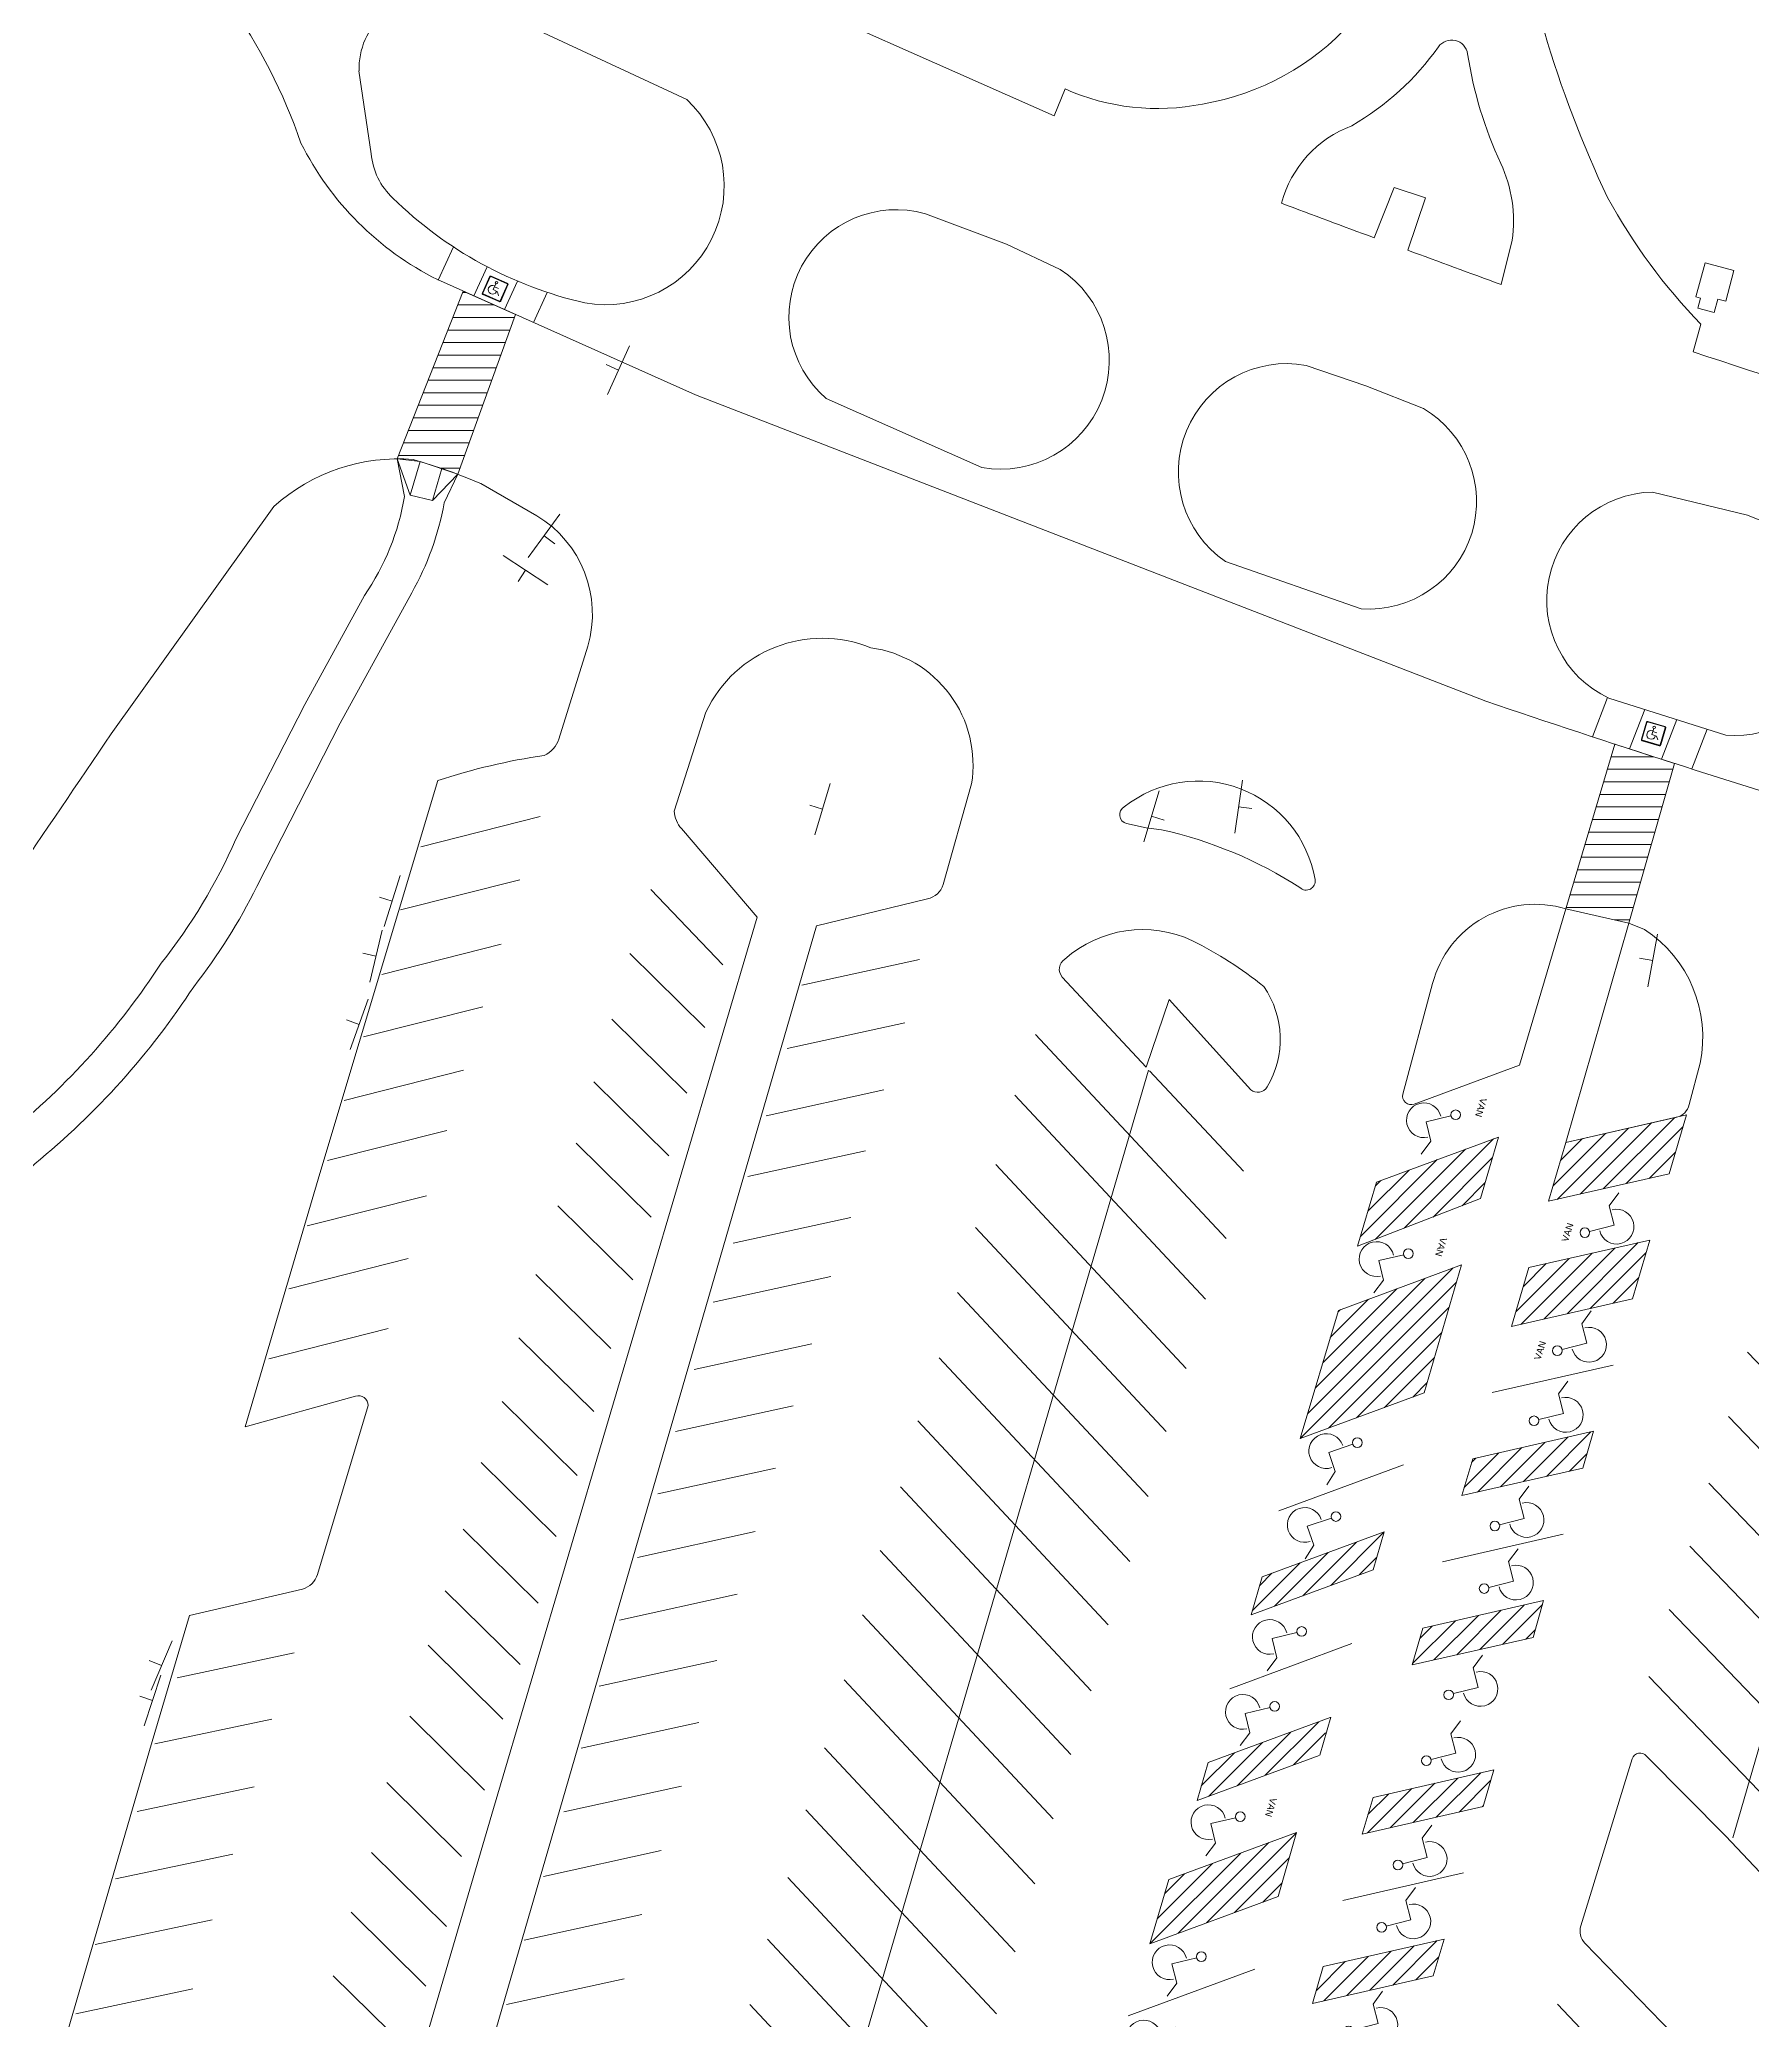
# Model space of a CAD drawing. Header units: feet. Extents: x 6763715 to 6770513, y 1886699 to 1891873.
# Drawn here: x 6765673.2 to 6765929, y 1888371.2 to 1888667.1 of the extents above; entities that cross this region are included whole.
import ezdxf

# ---------------------------------------------------------------- set-up
doc = ezdxf.new("R2010")
doc.units = ezdxf.units.FT
doc.header["$LTSCALE"] = 48
doc.header["$MEASUREMENT"] = 0
doc.layers.get('0').update_dxf_attribs({"lineweight": 0})
for name, color, linetype, lineweight in [('C-PKNG-STRP', 3, 'Continuous', 0), ('C-ROAD', 5, 'Continuous', 0), ('Crosswalk_Stripping', 3, 'Continuous', 0), ('Handicap signs', 5, 'Continuous', 0), ('L-SITE-WALK', 6, 'Continuous', 0)]:
    doc.layers.add(name, color=color, linetype=linetype, lineweight=lineweight)
doc.styles.add('Campus_Base_Map_NEW$0$Site Plan$0$ARIAL3', font='arial.ttf', dxfattribs={"height": 100})
pattern_1 = [(45, (-9e-11, 0), (-1.3258252147, 1.3258252147), [])]
pattern_2 = [(0, (-9e-11, 0), (6e-16, 1.875), [])]

# ---------------------------------------------------------------- blocks, each defined once
blk = doc.blocks.new('Campus_Base_Map_NEW$0$S1')
for points in [[(-0.0833, 0), (0.0833, 0)], [(0, 0), (0, -0.0417)]]:
    blk.add_lwpolyline(points)
blk = doc.blocks.new('Campus_Base_Map_NEW$0$HANDI')
at = {"layer": 'Handicap signs', "lineweight": 0}
for p, q in [((0, 0.0791), (0, 0)), ((0, 0), (0.0625, 0)), ((0.0625, 0), (0.0941, -0.0386))]:
    blk.add_line(p, q, dxfattribs=at)
blk.add_circle((0, 0.0941), 0.015, dxfattribs=at)
blk.add_arc((-0.0062, -0.0062), 0.0541, 90, 0, dxfattribs=at)
blk = doc.blocks.new('Campus_Base_Map_NEW$0$Site Plan$0$HANDI')
for p, q in [((0, 0.079), (0, 0)), ((0, 0), (0.062, 0)), ((0.062, 0), (0.094, -0.039))]:
    blk.add_line(p, q)
blk.add_circle((0, 0.094), 0.015)
blk.add_arc((-0.006, -0.006), 0.0541, 90, 0)
blk = doc.blocks.new('Campus_Base_Map_NEW$0$handicap')
at = {"layer": 'C-PKNG-STRP'}
blk.add_line((563729.991, 157499.5), (563730.041, 157499.478), dxfattribs=at)
for points in [[(563729.849, 157499.398), (563730.056, 157499.316, 0.414214), (563730.074, 157499.324), (563730.156, 157499.53, 0.414214), (563730.148, 157499.548), (563729.942, 157499.63, 0.414214), (563729.924, 157499.622), (563729.842, 157499.416, 0.414214)], [(563729.852, 157499.404), (563730.059, 157499.322, 0.414214), (563730.068, 157499.326), (563730.149, 157499.533, 0.414214), (563730.146, 157499.542), (563729.939, 157499.624, 0.414214), (563729.93, 157499.62), (563729.848, 157499.413, 0.414214)]]:
    blk.add_lwpolyline(points, format="xyb", close=True, dxfattribs=at)
at = {"layer": 'C-PKNG-STRP', "rotation": 335.9749199039166}
blk.add_blockref('Campus_Base_Map_NEW$0$Site Plan$0$HANDI', (563729.975, 157499.464), dxfattribs=at)

msp = doc.modelspace()

# ---------------------------------------------------------------- hatches: boundary and pattern name
at = {"layer": 'Crosswalk_Stripping'}
h = msp.add_hatch(dxfattribs=at)
h.set_pattern_fill('ANSI31', color=256, scale=15, angle=315, style=0)
h.set_pattern_definition(pattern_2)
h.paths.add_polyline_path([(6765744.27, 1888626.09), (6765736.47, 1888629.57), (6765726.63, 1888604.5, -0.021426), (6765729.01, 1888604.41, -0.02103), (6765735.68, 1888602.2)])
h = msp.add_hatch(dxfattribs=at)
h.set_pattern_fill('ANSI31', color=256, scale=15, angle=315, style=0)
h.set_pattern_definition(pattern_2)
h.paths.add_polyline_path([(6765917.4, 1888559, -0.000618), (6765913, 1888560.42, -0.174524), (6765911.33, 1888560.96, -0.000395), (6765908.52, 1888561.88), (6765901.2, 1888537.27), (6765910.57, 1888535.15)])
h = msp.add_hatch(dxfattribs=at)
h.set_pattern_fill('ANSI31', color=256, scale=15, style=0)
h.set_pattern_definition(pattern_1)
h.paths.add_polyline_path([(6765919.21, 1888506.49), (6765901.19, 1888502.38), (6765898.6, 1888493.58), (6765916.62, 1888497.69)])
h = msp.add_hatch(dxfattribs=at)
h.set_pattern_fill('ANSI31', color=256, scale=15, style=0)
h.set_pattern_definition(pattern_1)
h.paths.add_polyline_path([(6765891.13, 1888503.19), (6765872.91, 1888496.46), (6765870.06, 1888486.87), (6765888.45, 1888493.98)])
h = msp.add_hatch(dxfattribs=at)
h.set_pattern_fill('ANSI31', color=256, scale=15, style=0)
h.set_pattern_definition(pattern_1)
h.paths.add_polyline_path([(6765913.71, 1888487.8), (6765895.68, 1888483.69), (6765893.09, 1888474.9), (6765911.13, 1888479)])
h = msp.add_hatch(dxfattribs=at)
h.set_pattern_fill('ANSI31', color=256, scale=15, style=0)
h.set_pattern_definition(pattern_1)
h.paths.add_polyline_path([(6765885.58, 1888484.08), (6765867.21, 1888477.29), (6765861.5, 1888458.13), (6765880.03, 1888464.97)])
h = msp.add_hatch(dxfattribs=at)
h.set_pattern_fill('ANSI31', color=256, scale=15, style=0)
h.set_pattern_definition(pattern_1)
h.paths.add_polyline_path([(6765905.31, 1888459.22), (6765887.27, 1888455.11), (6765885.65, 1888449.61), (6765903.69, 1888453.72)])
h = msp.add_hatch(dxfattribs=at)
h.set_pattern_fill('ANSI31', color=256, scale=15, style=0)
h.set_pattern_definition(pattern_1)
h.paths.add_polyline_path([(6765873.79, 1888443.48), (6765855.63, 1888436.77), (6765854.19, 1888431.81), (6765872.36, 1888438.52)])
h.paths.add_polyline_path([(6765873.79, 1888443.48), (6765874, 1888444.18), (6765855.84, 1888437.47), (6765855.63, 1888436.77)])
h = msp.add_hatch(dxfattribs=at)
h.set_pattern_fill('ANSI31', color=256, scale=15, style=0)
h.set_pattern_definition(pattern_1)
h.paths.add_polyline_path([(6765896.25, 1888428.43), (6765897.87, 1888433.93), (6765879.82, 1888429.82), (6765878.21, 1888424.32)])
h = msp.add_hatch(dxfattribs=at)
h.set_pattern_fill('ANSI31', color=256, scale=15, style=0)
h.set_pattern_definition(pattern_1)
h.paths.add_polyline_path([(6765864.31, 1888410.79), (6765865.82, 1888416.01), (6765847.62, 1888409.29), (6765846.1, 1888404.07)])
h.paths.add_polyline_path([(6765865.82, 1888416.01), (6765865.95, 1888416.45), (6765847.75, 1888409.73), (6765847.62, 1888409.29)])
h = msp.add_hatch(dxfattribs=at)
h.set_pattern_fill('ANSI31', color=256, scale=15, style=0)
h.set_pattern_definition(pattern_1)
h.paths.add_polyline_path([(6765890.43, 1888408.65), (6765872.38, 1888404.53), (6765870.76, 1888399.04), (6765888.81, 1888403.15)])
h = msp.add_hatch(dxfattribs=at)
h.set_pattern_fill('ANSI31', color=256, scale=15, style=0)
h.set_pattern_definition(pattern_1)
h.paths.add_polyline_path([(6765860.97, 1888399.3), (6765841.89, 1888392.25), (6765839.04, 1888382.66), (6765858.2, 1888389.74)])
h = msp.add_hatch(dxfattribs=at)
h.set_pattern_fill('ANSI31', color=256, scale=15, style=0)
h.set_pattern_definition(pattern_1)
h.paths.add_polyline_path([(6765882.99, 1888383.36), (6765864.93, 1888379.25), (6765863.32, 1888373.75), (6765881.37, 1888377.87)])

# ---------------------------------------------------------------- linework, layer by layer
at = {"layer": 'C-PKNG-STRP'}
for p, q in [((6765919.21, 1888506.49), (6765901.19, 1888502.38)), ((6765916.62, 1888497.69), (6765919.21, 1888506.49)), ((6765891.13, 1888503.19), (6765872.91, 1888496.46)), ((6765891.13, 1888503.19), (6765888.46, 1888493.98)), ((6765901.19, 1888502.38), (6765898.6, 1888493.58)), ((6765872.91, 1888496.46), (6765870.06, 1888486.87)), ((6765898.6, 1888493.58), (6765916.62, 1888497.69)), ((6765888.46, 1888493.98), (6765870.06, 1888486.87)), ((6765895.68, 1888483.69), (6765913.71, 1888487.8)), ((6765913.73, 1888487.8), (6765911.13, 1888479)), ((6765885.58, 1888484.08), (6765867.21, 1888477.29)), ((6765885.58, 1888484.08), (6765880.03, 1888464.97)), ((6765893.09, 1888474.9), (6765895.68, 1888483.69)), ((6765911.13, 1888479), (6765893.09, 1888474.9)), ((6765867.21, 1888477.29), (6765861.5, 1888458.13)), ((6765908.24, 1888469.12), (6765890.18, 1888465)), ((6765880.03, 1888464.97), (6765861.5, 1888458.13)), ((6765887.27, 1888455.11), (6765905.33, 1888459.22)), ((6765905.33, 1888459.22), (6765903.72, 1888453.73)), ((6765876.91, 1888454.23), (6765858.29, 1888447.35)), ((6765885.65, 1888449.61), (6765887.27, 1888455.11)), ((6765903.72, 1888453.73), (6765885.65, 1888449.61)), ((6765874.04, 1888444.2), (6765855.84, 1888437.47)), ((6765874.05, 1888444.2), (6765872.4, 1888438.54)), ((6765900.79, 1888443.83), (6765882.74, 1888439.71)), ((6765872.4, 1888438.54), (6765854.19, 1888431.81)), ((6765855.84, 1888437.47), (6765854.19, 1888431.81)), ((6765879.82, 1888429.82), (6765897.87, 1888433.93)), ((6765897.87, 1888433.93), (6765896.28, 1888428.44)), ((6765869.2, 1888427.51), (6765850.97, 1888420.77)), ((6765878.21, 1888424.32), (6765879.82, 1888429.82)), ((6765896.28, 1888428.44), (6765878.21, 1888424.32)), ((6765866, 1888416.47), (6765847.75, 1888409.73)), ((6765866.07, 1888416.5), (6765864.42, 1888410.84)), ((6765864.36, 1888410.81), (6765846.1, 1888404.07)), ((6765847.75, 1888409.73), (6765846.1, 1888404.07)), ((6765872.38, 1888404.53), (6765890.43, 1888408.65)), ((6765890.43, 1888408.65), (6765888.83, 1888403.15)), ((6765870.76, 1888399.04), (6765872.38, 1888404.53)), ((6765888.83, 1888403.15), (6765870.76, 1888399.04)), ((6765860.97, 1888399.3), (6765841.89, 1888392.25)), ((6765860.97, 1888399.3), (6765858.2, 1888389.74)), ((6765841.89, 1888392.25), (6765839.04, 1888382.66)), ((6765885.91, 1888393.26), (6765867.85, 1888389.14)), ((6765858.2, 1888389.74), (6765839.04, 1888382.66)), ((6765864.93, 1888379.25), (6765883, 1888383.36)), ((6765883, 1888383.36), (6765881.39, 1888377.87)), ((6765854.71, 1888378.86), (6765835.83, 1888371.88)), ((6765863.32, 1888373.75), (6765864.93, 1888379.25)), ((6765881.39, 1888377.87), (6765863.32, 1888373.75))]:
    msp.add_line(p, q, dxfattribs=at)
for points in [[(6765730.04, 1888604.11), (6765726.63, 1888604.5), (6765736.47, 1888629.57), (6765744.27, 1888626.09), (6765735.68, 1888602.2)], [(6765901.2, 1888537.27), (6765908.52, 1888561.88), (6765917.4, 1888559), (6765910.57, 1888535.15), (6765901.2, 1888537.27)]]:
    msp.add_lwpolyline(points, close=True, dxfattribs=at)
for points in [[(6765730.14, 1888546.56), (6765747.97, 1888551.07)], [(6765727.1, 1888537.11), (6765744.92, 1888541.62)], [(6765775.28, 1888528.91), (6765764.52, 1888540.15)], [(6765724.32, 1888527.49), (6765742.15, 1888532.01)], [(6765772.58, 1888519.56), (6765761.39, 1888530.6)], [(6765787.07, 1888525.85), (6765804.64, 1888529.71)], [(6765721.57, 1888518.14), (6765739.4, 1888522.65)], [(6765769.9, 1888509.72), (6765758.7, 1888520.77)], [(6765784.86, 1888516.39), (6765802.43, 1888520.25)], [(6765821.96, 1888518.49), (6765850.43, 1888488.02)], [(6765718.7, 1888508.66), (6765736.53, 1888513.17)], [(6765790.45, 1888347.86), (6765838.85, 1888513.2)], [(6765838.98, 1888513.09), (6765853.01, 1888498.07)], [(6765767.2, 1888500.37), (6765756, 1888511.42)], [(6765781.74, 1888506.36), (6765799.31, 1888510.22)], [(6765818.9, 1888509.43), (6765847.37, 1888478.97)], [(6765716.21, 1888499.67), (6765734.04, 1888504.18)], [(6765764.54, 1888491.2), (6765753.34, 1888502.25)], [(6765778.99, 1888497.28), (6765796.56, 1888501.13)], [(6765816.02, 1888499.06), (6765844.48, 1888468.6)], [(6765713.17, 1888489.91), (6765731, 1888494.42)], [(6765761.79, 1888481.85), (6765750.6, 1888492.9)], [(6765776.79, 1888487.33), (6765794.36, 1888491.18)], [(6765813.01, 1888489.66), (6765841.48, 1888459.19)], [(6765710.43, 1888480.51), (6765728.26, 1888485.02)], [(6765758.51, 1888471.6), (6765747.31, 1888482.65)], [(6765773.81, 1888478.5), (6765791.38, 1888482.35)], [(6765810.32, 1888479.96), (6765838.79, 1888449.49)], [(6765707.46, 1888470.05), (6765725.29, 1888474.56)], [(6765926.11, 1888398.48), (6765948.59, 1888475.78)], [(6765755.99, 1888462.17), (6765744.79, 1888473.21)], [(6765771, 1888468.44), (6765788.57, 1888472.29)], [(6765807.59, 1888470.21), (6765836.06, 1888439.75)], [(6765928.32, 1888471.03), (6765957.39, 1888440.81)], [(6765753.52, 1888452.6), (6765742.32, 1888463.65)], [(6765768.21, 1888459.17), (6765785.78, 1888463.03)], [(6765804.37, 1888460.8), (6765832.83, 1888430.33)], [(6765925.5, 1888461.41), (6765954.57, 1888431.19)], [(6765750.37, 1888443.5), (6765739.17, 1888454.55)], [(6765765.55, 1888449.87), (6765783.12, 1888453.72)], [(6765801.82, 1888450.92), (6765830.28, 1888420.46)], [(6765922.55, 1888451.48), (6765951.63, 1888421.26)], [(6765747.65, 1888433.54), (6765736.45, 1888444.58)], [(6765762.51, 1888440.38), (6765780.08, 1888444.23)], [(6765919.72, 1888442.04), (6765948.8, 1888411.81)], [(6765798.77, 1888441.43), (6765827.24, 1888410.96)], [(6765744.98, 1888424.36), (6765733.79, 1888435.41)], [(6765759.81, 1888431.03), (6765777.38, 1888434.88)], [(6765796.12, 1888431.82), (6765824.59, 1888401.35)], [(6765916.63, 1888432.59), (6765945.71, 1888402.36)], [(6765742.42, 1888416.21), (6765731.22, 1888427.26)], [(6765693.73, 1888422.41), (6765711.22, 1888426.13), (6765693.73, 1888422.41), (6765693.73, 1888422.41)], [(6765756.77, 1888421.14), (6765774.34, 1888424.99)], [(6765793.39, 1888422.07), (6765821.86, 1888391.61)], [(6765913.6, 1888422.61), (6765942.68, 1888392.38)], [(6765690.39, 1888412.51), (6765707.88, 1888416.22), (6765690.39, 1888412.51), (6765690.39, 1888412.51)], [(6765739.67, 1888405.62), (6765728.48, 1888416.67)], [(6765754.12, 1888411.88), (6765771.69, 1888415.73)], [(6765790.46, 1888411.92), (6765818.93, 1888381.45)], [(6765736.24, 1888395.72), (6765725.05, 1888406.77)], [(6765687.76, 1888402.41), (6765705.25, 1888406.13), (6765687.76, 1888402.41), (6765687.76, 1888402.41)], [(6765751.51, 1888402.35), (6765769.08, 1888406.21)], [(6765787.67, 1888402.65), (6765816.13, 1888372.19)], [(6765684.56, 1888392.34), (6765702.05, 1888396.05), (6765684.56, 1888392.34), (6765684.56, 1888392.34)], [(6765733.98, 1888385.24), (6765722.79, 1888396.29)], [(6765748.47, 1888392.73), (6765766.04, 1888396.58)], [(6765784.95, 1888392.55), (6765813.42, 1888362.09)], [(6765681.48, 1888382.54), (6765698.97, 1888386.25), (6765681.48, 1888382.54), (6765681.48, 1888382.54)], [(6765730.91, 1888376.32), (6765719.72, 1888387.36)], [(6765745.6, 1888383.19), (6765763.17, 1888387.05)], [(6765781.94, 1888383.33), (6765810.4, 1888352.86)], [(6765728.26, 1888366.84), (6765717.07, 1888377.88)], [(6765742.95, 1888373.58), (6765760.52, 1888377.44)], [(6765678.59, 1888372.21), (6765696.09, 1888375.92), (6765678.59, 1888372.21), (6765678.59, 1888372.21)], [(6765779.3, 1888373.58), (6765807.76, 1888343.12)], [(6765899.96, 1888373.65), (6765928.64, 1888343.32)]]:
    msp.add_lwpolyline(points, dxfattribs=at)
at = {"layer": 'C-ROAD', "lineweight": 0}
for p, q in [((6765722.72, 1888650.09), (6765720.91, 1888662.49)), ((6765732.62, 1888631.28), (6765771.17, 1888614.09)), ((6765771.17, 1888614.09), (6765889.23, 1888568.29))]:
    msp.add_line(p, q, dxfattribs=at)
at = {"layer": 'C-ROAD'}
msp.add_lwpolyline([(6765656.05, 1888296.54), (6765689.63, 1888411.51), (6765695.59, 1888431.72), (6765712.46, 1888435.65, 0.258954), (6765714.71, 1888437.85), (6765722.3, 1888463.1, 0.48387), (6765720.4, 1888464.49), (6765703.89, 1888459.89), (6765715.05, 1888497.73), (6765732.69, 1888556.44, -0.044142), (6765748.59, 1888560.19, 0.211507), (6765750.75, 1888562.64), (6765755.09, 1888576.5, 0.340144), (6765747.47, 1888596.01), (6765739.1, 1888600.81, 0.03208), (6765729.01, 1888604.41, 0.206153), (6765708.21, 1888597.4), (6765683.89, 1888563.43, -0.004999), (6765623.29, 1888475.49), (6765606.93, 1888451.73), (6765561.61, 1888385.98), (6765541.93, 1888357.68, 0.202069)], format="xyb", dxfattribs=at)
for points in [[(6765703.01, 1888238.47), (6765718.64, 1888241.24, -0.542967), (6765720.15, 1888239.62, -0.254552), (6765707.7, 1888222.29, -0.406249), (6765679.19, 1888233.46, -0.200499), (6765678.63, 1888246.3), (6765680.22, 1888250.94, -0.58873), (6765682.72, 1888251.39), (6765693.53, 1888241.12), (6765741.01, 1888402.85), (6765780.4, 1888536.05), (6765769.08, 1888549.26, -0.154365), (6765767.97, 1888551.86), (6765772.72, 1888566.66, -0.398451), (6765797.35, 1888576.28, -0.422182), (6765812.41, 1888555.94), (6765808.15, 1888540.9, -0.283916), (6765805.85, 1888538.78), (6765789.26, 1888534.75), (6765734.83, 1888347.34)], [(6765838.51, 1888549.4), (6765835.57, 1888550.04, -0.692955), (6765835.22, 1888552.5, -0.571831), (6765863.72, 1888541.64, -0.724686), (6765861.47, 1888540.45, 0.087904), (6765840.81, 1888549.09)], [(6765894.25, 1888513.93), (6765878.51, 1888508.12, -0.596191), (6765876.83, 1888509.6), (6765881.29, 1888526.11, -0.426329), (6765901.2, 1888537.27)], [(6765841.95, 1888523.71), (6765838.48, 1888513.63), (6765825.97, 1888527.09, -0.479263), (6765826.36, 1888529.75, -0.301152), (6765845.42, 1888532.51, -0.05269), (6765856.06, 1888525.68, -0.294046), (6765856.57, 1888510.67, -0.454992), (6765854.11, 1888510.23)], [(6765910.57, 1888535.15), (6765901.19, 1888502.38), (6765917.75, 1888506.15, 0.288844), (6765919.62, 1888508.03), (6765921.24, 1888514.21, 0.309134), (6765912.94, 1888534.17)], [(6765925.04, 1888398.79), (6765938.74, 1888384.27, -0.231534), (6765939.54, 1888381.7), (6765932.22, 1888356.36, -0.511252), (6765930.31, 1888355.68), (6765904.04, 1888382.74, -0.273289), (6765903.42, 1888385.32), (6765911.1, 1888410.27, -0.595275), (6765913.24, 1888410.7)]]:
    msp.add_lwpolyline(points, format="xyb", close=True, dxfattribs=at)
at = {"layer": 'C-ROAD', "lineweight": 0}
for centre, radius, start, end in [((6765635.01, 1888625.36), 81.58, 18.8267, 35.5121), ((6765753.13, 1888672.17), 45.74, 206.5995, 243.3582), ((6766488.57, 1890337.59), 1868.05, 251.28661, 254.87475)]:
    msp.add_arc(centre, radius, start, end, dxfattribs=at)
at = {"layer": 'L-SITE-WALK', "lineweight": 0}
for p, q in [((6765737.88, 1888673.11), (6765769.88, 1888658.19)), ((6765722.72, 1888650.09), (6765720.91, 1888662.49)), ((6765732.76, 1888631.22), (6765735.02, 1888636.18)), ((6765738.06, 1888628.85), (6765740.05, 1888633.21)), ((6765742.63, 1888626.82), (6765744.57, 1888631.07)), ((6765746.99, 1888624.88), (6765749.04, 1888629.38)), ((6765726.63, 1888604.5), (6765728.53, 1888599.1)), ((6765728.53, 1888599.1), (6765730.04, 1888604.11)), ((6765731.87, 1888598.26), (6765733.27, 1888603.07)), ((6765731.87, 1888598.26), (6765735.68, 1888602.2)), ((6765728.53, 1888599.1), (6765731.87, 1888598.26)), ((6765905.15, 1888562.98), (6765907.43, 1888568.84)), ((6765910.68, 1888561.17), (6765912.96, 1888567.05)), ((6765915.45, 1888559.63), (6765917.74, 1888565.54)), ((6765920, 1888558.17), (6765922.3, 1888564.1))]:
    msp.add_line(p, q, dxfattribs=at)
for points in [[(6766011.86, 1888904.33), (6765994.71, 1888914.98), (6765952.44, 1888849.81, 0.017142), (6765907.02, 1888775.78, 0.130965), (6765892.5, 1888694.23, 0.078194), (6765907.42, 1888643.54, 0.067596), (6765921.37, 1888624.62), (6765920.19, 1888620.48)], [(6765720.58, 1888709.09, 0.306873), (6765715.89, 1888737.51), (6765711.49, 1888740.87), (6765742.5, 1888787.16), (6765763.23, 1888819.15), (6765832.71, 1888833.79), (6765901.15, 1888847.69), (6765943.39, 1888856.27), (6765923.55, 1888825.15, 0.121002), (6765883.26, 1888738.75, 0.032593), (6765879.12, 1888692.65, -0.342258), (6765846.91, 1888657.51, -0.155083), (6765826.39, 1888659.76), (6765824.74, 1888655.73), (6765774.62, 1888678.01), (6765729.05, 1888698.99), (6765718.33, 1888704.42), (6765720.58, 1888709.09)], [(6765858.71, 1888642.7, 0.000948), (6765872.55, 1888637.53), (6765875.52, 1888645.02), (6765880.2, 1888643.48), (6765877.57, 1888635.68, 0.000954), (6765891.52, 1888630.55), (6765893.16, 1888637.16, 0.145287), (6765891.47, 1888648.64, -0.070948), (6765886.51, 1888665.03, 0.673953), (6765882.15, 1888666.06, -0.107299), (6765869.23, 1888654.27, 0.24278), (6765858.71, 1888642.7)], [(6765726.63, 1888604.5), (6765727.71, 1888598.9, -0.109883), (6765721.73, 1888584.1), (6765712.81, 1888567.83), (6765702.52, 1888547.67, -0.06474), (6765691.35, 1888529.16, -0.079064), (6765668.4, 1888503.61, -0.003979), (6765647.37, 1888482.1), (6765623.38, 1888454.88, 0.04228), (6765604.68, 1888429.93, -0.005974), (6765588.65, 1888403.09, -0.075144), (6765565.62, 1888376.17, 0.120101), (6765543.77, 1888341.19), (6765539.16, 1888337.1)], [(6765735.68, 1888602.2), (6765733.63, 1888597.91, -0.084118), (6765728.78, 1888584.48), (6765718.11, 1888565.02), (6765705.67, 1888540.63, -0.049375), (6765696.22, 1888525.65, -0.0776), (6765672.47, 1888499.19, -0.003907), (6765651.76, 1888478), (6765627.26, 1888450.21, 0.040872), (6765609.82, 1888426.83, -0.00596), (6765593.76, 1888399.93, -0.074814), (6765569.69, 1888371.75, 0.119553), (6765549.46, 1888339.3), (6765544.56, 1888327.69)]]:
    msp.add_lwpolyline(points, format="xyb", dxfattribs=at)
for points in [[(6765817.63, 1888636.58), (6765825.65, 1888632.81, -0.815016), (6765813.95, 1888603.22), (6765790.71, 1888613.53, -0.804386), (6765805.52, 1888641.11)], [(6765871.31, 1888615.4), (6765879.93, 1888612.01, -0.792154), (6765870.62, 1888582.11), (6765850.36, 1888589.17, -0.809065), (6765862.38, 1888618.47)], [(6765928.31, 1888596.1), (6765937.07, 1888592.54, -0.725979), (6765925.1, 1888563.21), (6765907.63, 1888568.74, -0.792129), (6765914.13, 1888599.55)]]:
    msp.add_lwpolyline(points, format="xyb", close=True, dxfattribs=at)
msp.add_lwpolyline([(6765922, 1888633.79), (6765920.62, 1888628.72), (6765921.32, 1888628.53), (6765920.91, 1888627.01), (6765923.33, 1888626.36), (6765923.88, 1888628.38), (6765925.06, 1888628.06), (6765926.3, 1888632.63)], close=True, dxfattribs=at)
for centre, radius, start, end in [((6765731.96, 1888662.73), 11.05, 82.1888, 181.261), ((6765757.72, 1888645.27), 17.74, 259.9842, 46.7332), ((6765733.11, 1888651.06), 10.43, 185.3487, 226.7396), ((6765768.13, 1888686.62), 60.34, 225.6614, 257.0776), ((6766861.99, 1891494.24), 3024.15, 251.85466, 253.1763)]:
    msp.add_arc(centre, radius, start, end, dxfattribs=at)

# ---------------------------------------------------------------- block references
at = {"layer": 'C-PKNG-STRP'}
for name, p, xscale, yscale, zscale, rotation in [('Campus_Base_Map_NEW$0$handicap', (-66288.16, 258467.95), 11.99999999999999, 11.99999999999999, 11.99999999999999, 357.8104464015328), ('Campus_Base_Map_NEW$0$S1', (6765759.67, 1888617.77), 47.99999999999999, 47.99999999999999, 47.99999999999999, 245.5166273435482), ('Campus_Base_Map_NEW$0$S1', (6765748.55, 1888593), 47.99999999999999, 47.99999999999999, 47.99999999999999, 53.6784168208163), ('Campus_Base_Map_NEW$0$S1', (6765745.78, 1888587.88), 47.99999999999994, 47.99999999999994, 47.99999999999994, 326.9152424842129), ('Campus_Base_Map_NEW$0$handicap', (205911.22, -621498.99), 11.99999999999999, 11.99999999999999, 11.99999999999999, 5.328681920942109), ('Campus_Base_Map_NEW$0$S1', (6765790.16, 1888552.18), 48.00000000000009, 48.00000000000009, 48.00000000000009, 253.2656104016217), ('Campus_Base_Map_NEW$0$S1', (6765839.28, 1888551.1), 48.00000000000001, 48.00000000000001, 48.00000000000001, 73.35953521092556), ('Campus_Base_Map_NEW$0$S1', (6765852.31, 1888552.54), 47.99999999999999, 47.99999999999999, 47.99999999999999, 81.59020151888814), ('Campus_Base_Map_NEW$0$S1', (6765725.86, 1888538.43), 47.99999999999996, 47.99999999999996, 47.99999999999996, 252.5234269863056), ('Campus_Base_Map_NEW$0$S1', (6765723.43, 1888530.19), 48.00000000000011, 48.00000000000011, 48.00000000000011, 256.6861292564047), ('Campus_Base_Map_NEW$0$S1', (6765914.16, 1888529.55), 47.99999999999985, 47.99999999999985, 47.99999999999985, 259.5528708081775), ('Campus_Base_Map_NEW$0$S1', (6765720.93, 1888520.01), 47.99999999999997, 47.99999999999997, 47.99999999999997, 250.1668121884586), ('Campus_Base_Map_NEW$0$S1', (6765691.42, 1888424.22), 48.00000000000002, 48.00000000000002, 48.00000000000002, 247.064785042969), ('Campus_Base_Map_NEW$0$S1', (6765690.06, 1888419.02), 47.99999999999997, 47.99999999999997, 47.99999999999997, 251.5843379668381)]:
    msp.add_blockref(name, p, dxfattribs=dict(at, xscale=xscale, yscale=yscale, zscale=zscale, rotation=rotation))
at = {"layer": 'Handicap signs'}
for p, xscale, yscale, zscale, rotation in [((6765880.33, 1888505.47), 47.99999999999998, 47.99999999999998, 47.99999999999998, 283.3134449039101), ((6765908.4, 1888490.01), 48.00000000049456, 48.00000000049456, 48.00000000049456, 104.1872433714881), ((6765873.27, 1888484.73), 47.99999999999998, 47.99999999999998, 47.99999999999998, 283.3134449039101), ((6765904.3, 1888472.37), 48.00000000049456, 48.00000000049456, 48.00000000049456, 104.1872433714881), ((6765900.81, 1888461.9), 48.00000000049456, 48.00000000049456, 48.00000000049456, 104.1872433714881), ((6765865.77, 1888456.08), 47.99999999999996, 47.99999999999996, 47.99999999999996, 288.6690170818468), ((6765894.96, 1888446.19), 48.00000000049455, 48.00000000049455, 48.00000000049455, 104.1872433714881), ((6765862.56, 1888445.04), 47.99999999999996, 47.99999999999996, 47.99999999999996, 288.6690170818468), ((6765893.36, 1888436.84), 48.00000000049455, 48.00000000049455, 48.00000000049455, 104.1872433714881), ((6765857.32, 1888428.28), 47.99999999999998, 47.99999999999998, 47.99999999999998, 283.3134449039101), ((6765888.07, 1888420.96), 48.00000000049455, 48.00000000049455, 48.00000000049455, 104.1872433714881), ((6765853.3, 1888417.08), 47.99999999999998, 47.99999999999998, 47.99999999999998, 283.3134449039101), ((6765884.74, 1888411.12), 48.00000000049455, 48.00000000049455, 48.00000000049455, 104.1872433714881), ((6765848.15, 1888400.61), 47.99999999999998, 47.99999999999998, 47.99999999999998, 283.3134449039101), ((6765880.48, 1888395.54), 48.00000000049456, 48.00000000049456, 48.00000000049456, 104.1872433714881), ((6765878.04, 1888386.22), 48.00000000049456, 48.00000000049456, 48.00000000049456, 104.1872433714881), ((6765842.35, 1888379.68), 47.9999999999999, 47.9999999999999, 47.9999999999999, 283.5955097111978), ((6765873.13, 1888370.75), 48.00000000049456, 48.00000000049456, 48.00000000049456, 104.1872433714881), ((6765838.48, 1888368.44), 47.99999999999998, 47.99999999999998, 47.99999999999998, 283.3134449039101)]:
    msp.add_blockref('Campus_Base_Map_NEW$0$HANDI', p, dxfattribs=dict(at, xscale=xscale, yscale=yscale, zscale=zscale, rotation=rotation))

# ---------------------------------------------------------------- texts
at = {"layer": 'Handicap signs', "char_height": 1, "width": 6.9186, "attachment_point": 5, "style": 'Campus_Base_Map_NEW$0$Site Plan$0$ARIAL3'}
for insert, rotation in [((6765888.51, 1888507.59), 253.2767), ((6765901.44, 1888488.94), 72.4522), ((6765882.55, 1888486.76), 253.2767), ((6765897.34, 1888471.3), 72.4522), ((6765857.14, 1888403.04), 253.2767)]:
    msp.add_mtext('VAN', dxfattribs=dict(at, insert=insert, rotation=rotation))

doc.saveas('drawing.dxf')
